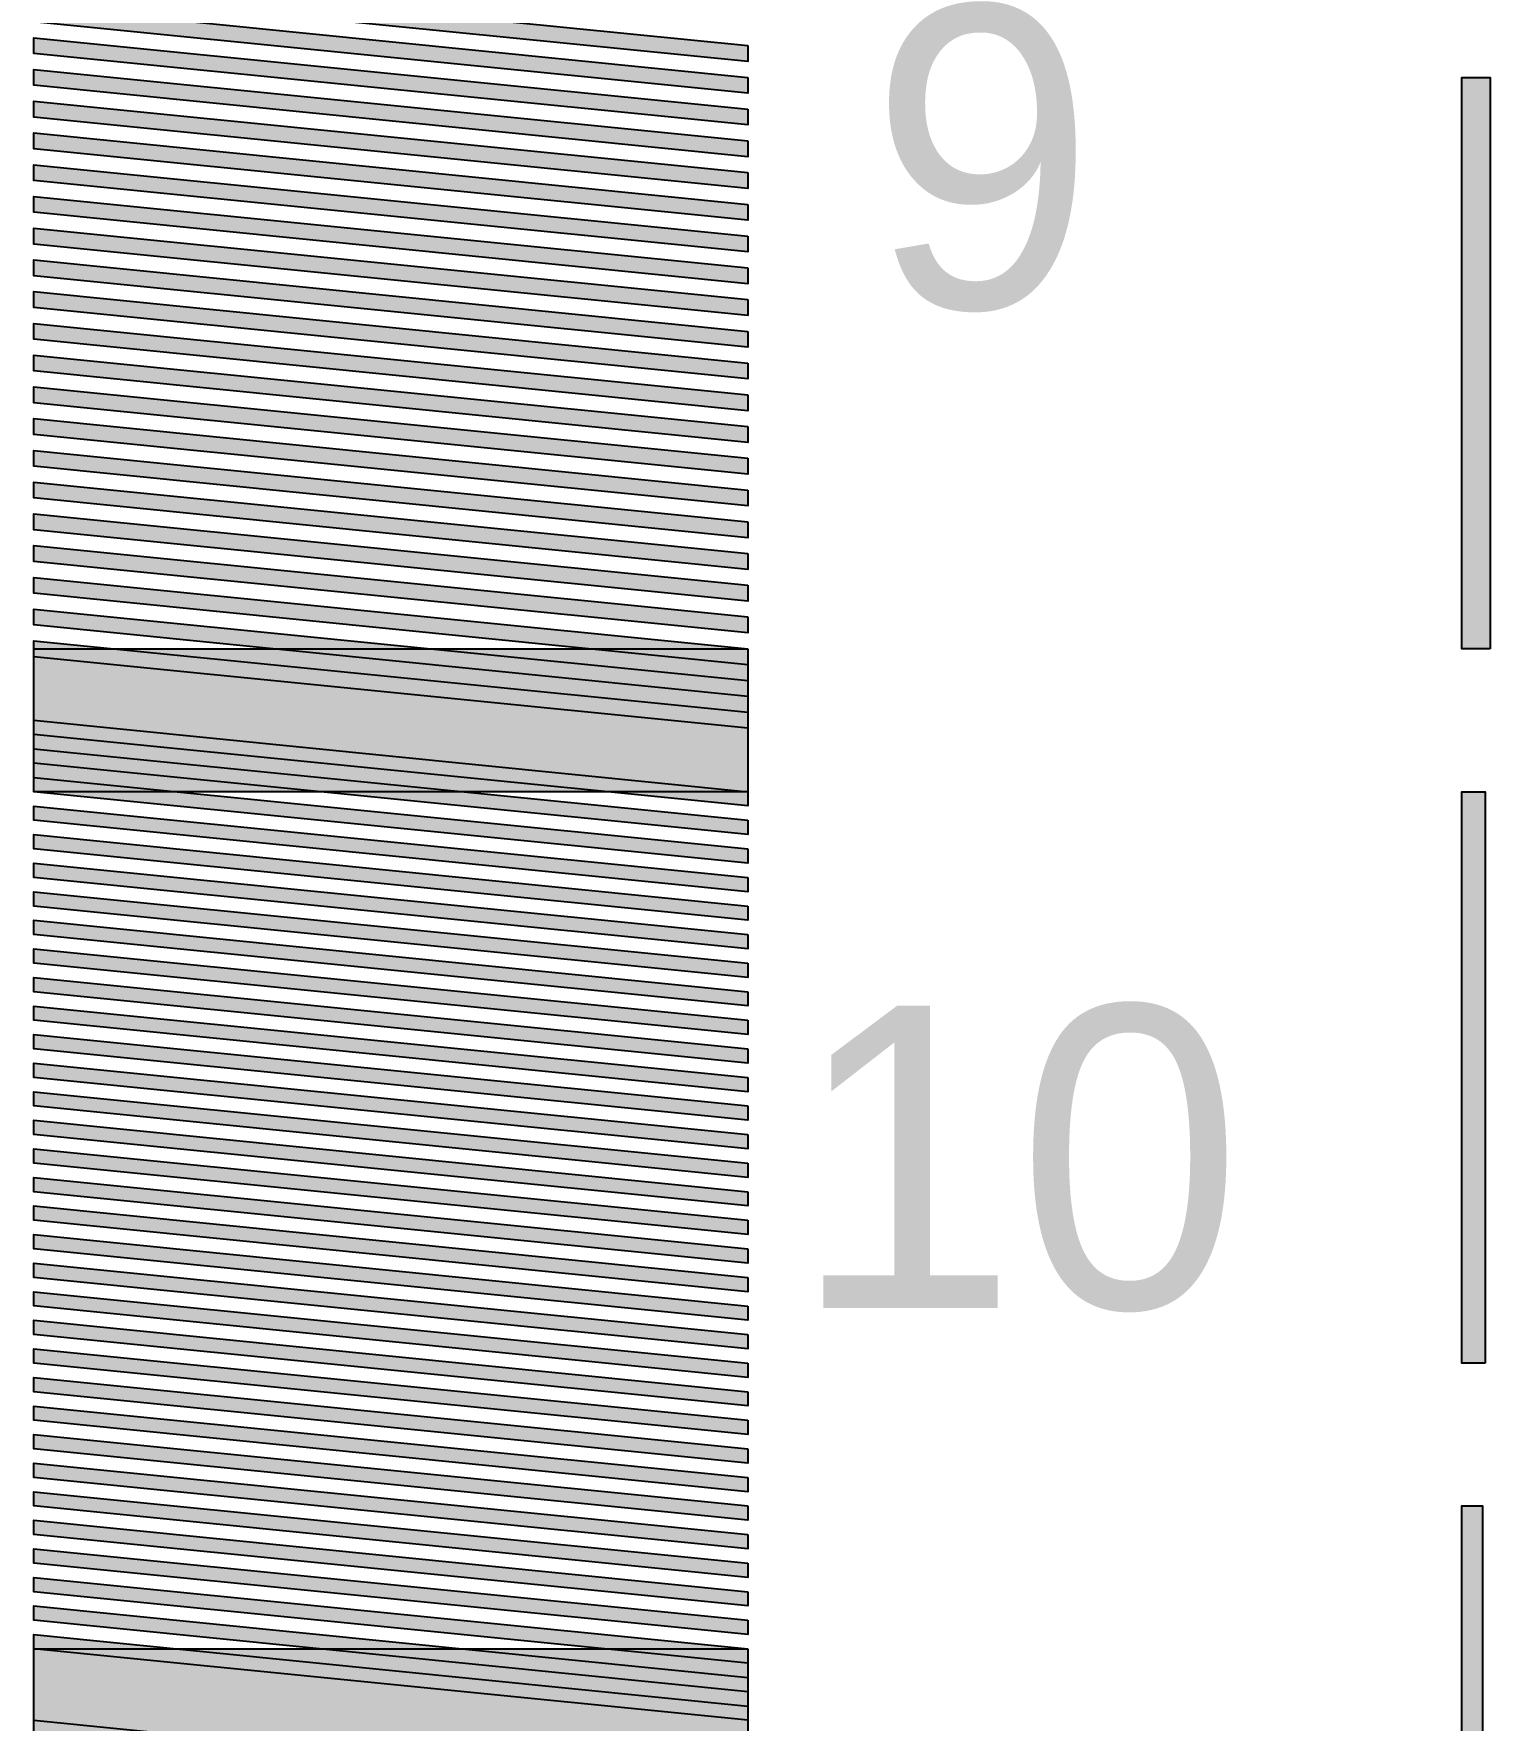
# Model space of a CAD drawing. Header units: millimetres. Extents: x 0 to 420, y 0 to 297.
# Drawn here: x 274.25 to 299.49, y 131.17 to 160.39 of the extents above; entities that cross this region are included whole.
import ezdxf

# ---------------------------------------------------------------- set-up
doc = ezdxf.new("R2010")
doc.units = ezdxf.units.MM
for name, color, linetype in [('CENTER', 7, 'Continuous'), ('LABELS', 7, 'Continuous'), ('PERIPHERY', 7, 'Continuous')]:
    doc.layers.add(name, color=color, linetype=linetype)

msp = doc.modelspace()

# ---------------------------------------------------------------- hatches: boundary and pattern name
at = {"layer": 'CENTER', "true_color": 0x000000}
h = msp.add_hatch(color=7, dxfattribs=at)
h.dxf.hatch_style = 1
h.paths.add_polyline_path([(299.492, 149.738), (298.996, 149.738), (298.996, 159.638), (299.492, 159.638), (299.492, 149.738)])
h = msp.add_hatch(color=7, dxfattribs=at)
h.dxf.hatch_style = 1
h.paths.add_polyline_path([(299.405, 137.363), (298.996, 137.363), (298.996, 147.262), (299.405, 147.262), (299.405, 137.363)])
h = msp.add_hatch(color=7, dxfattribs=at)
h.dxf.hatch_style = 1
h.paths.add_polyline_path([(299.356, 124.988), (298.997, 124.988), (298.997, 134.888), (299.356, 134.888), (299.356, 124.988)])
at = {"layer": 'PERIPHERY', "true_color": 0x000000}
h = msp.add_hatch(color=7, dxfattribs=at)
h.dxf.hatch_style = 1
h.paths.add_polyline_path([(286.622, 160.188), (286.622, 159.913), (274.246, 161.15), (274.246, 161.425), (286.622, 160.188)])
h = msp.add_hatch(color=7, dxfattribs=at)
h.dxf.hatch_style = 1
h.paths.add_polyline_path([(286.622, 159.638), (286.622, 159.363), (274.246, 160.6), (274.246, 160.875), (286.622, 159.638)])
h = msp.add_hatch(color=7, dxfattribs=at)
h.dxf.hatch_style = 1
h.paths.add_polyline_path([(286.622, 159.088), (286.622, 158.813), (274.246, 160.05), (274.246, 160.325), (286.622, 159.088)])
h = msp.add_hatch(color=7, dxfattribs=at)
h.dxf.hatch_style = 1
h.paths.add_polyline_path([(286.622, 158.537), (286.622, 158.263), (274.246, 159.5), (274.246, 159.775), (286.622, 158.537)])
h = msp.add_hatch(color=7, dxfattribs=at)
h.dxf.hatch_style = 1
h.paths.add_polyline_path([(286.622, 157.988), (286.622, 157.713), (274.246, 158.95), (274.246, 159.225), (286.622, 157.988)])
h = msp.add_hatch(color=7, dxfattribs=at)
h.dxf.hatch_style = 1
h.paths.add_polyline_path([(286.622, 157.438), (286.622, 157.163), (274.246, 158.4), (274.246, 158.675), (286.622, 157.438)])
h = msp.add_hatch(color=7, dxfattribs=at)
h.dxf.hatch_style = 1
h.paths.add_polyline_path([(286.622, 156.888), (286.622, 156.613), (274.246, 157.85), (274.246, 158.125), (286.622, 156.888)])
h = msp.add_hatch(color=7, dxfattribs=at)
h.dxf.hatch_style = 1
h.paths.add_polyline_path([(286.622, 156.338), (286.622, 156.063), (274.246, 157.3), (274.246, 157.575), (286.622, 156.338)])
h = msp.add_hatch(color=7, dxfattribs=at)
h.dxf.hatch_style = 1
h.paths.add_polyline_path([(286.622, 155.788), (286.622, 155.513), (274.246, 156.751), (274.246, 157.026), (286.622, 155.788)])
h = msp.add_hatch(color=7, dxfattribs=at)
h.dxf.hatch_style = 1
h.paths.add_polyline_path([(286.622, 155.238), (286.622, 154.963), (274.246, 156.201), (274.246, 156.476), (286.622, 155.238)])
h = msp.add_hatch(color=7, dxfattribs=at)
h.dxf.hatch_style = 1
h.paths.add_polyline_path([(286.622, 154.688), (286.622, 154.413), (274.246, 155.65), (274.246, 155.926), (286.622, 154.688)])
h = msp.add_hatch(color=7, dxfattribs=at)
h.dxf.hatch_style = 1
h.paths.add_polyline_path([(286.622, 154.138), (286.622, 153.863), (274.246, 155.1), (274.246, 155.376), (286.622, 154.138)])
h = msp.add_hatch(color=7, dxfattribs=at)
h.dxf.hatch_style = 1
h.paths.add_polyline_path([(286.622, 153.589), (286.622, 153.314), (274.246, 154.551), (274.246, 154.826), (286.622, 153.589)])
h = msp.add_hatch(color=7, dxfattribs=at)
h.dxf.hatch_style = 1
h.paths.add_polyline_path([(286.622, 153.039), (286.622, 152.763), (274.246, 154.001), (274.246, 154.276), (286.622, 153.039)])
h = msp.add_hatch(color=7, dxfattribs=at)
h.dxf.hatch_style = 1
h.paths.add_polyline_path([(286.622, 152.488), (286.622, 152.213), (274.246, 153.451), (274.246, 153.726), (286.622, 152.488)])
h = msp.add_hatch(color=7, dxfattribs=at)
h.dxf.hatch_style = 1
h.paths.add_polyline_path([(286.622, 151.938), (286.622, 151.663), (274.246, 152.901), (274.246, 153.176), (286.622, 151.938)])
h = msp.add_hatch(color=7, dxfattribs=at)
h.dxf.hatch_style = 1
h.paths.add_polyline_path([(286.622, 151.388), (286.622, 151.113), (274.246, 152.351), (274.246, 152.626), (286.622, 151.388)])
h = msp.add_hatch(color=7, dxfattribs=at)
h.dxf.hatch_style = 1
h.paths.add_polyline_path([(286.622, 150.839), (286.622, 150.564), (274.246, 151.801), (274.246, 152.076), (286.622, 150.839)])
h = msp.add_hatch(color=7, dxfattribs=at)
h.dxf.hatch_style = 1
h.paths.add_polyline_path([(286.622, 150.289), (286.622, 150.014), (274.246, 151.251), (274.246, 151.526), (286.622, 150.289)])
h = msp.add_hatch(color=7, dxfattribs=at)
h.dxf.hatch_style = 1
h.paths.add_polyline_path([(286.622, 149.739), (286.622, 149.463), (274.246, 150.701), (274.246, 150.976), (286.622, 149.739)])
h = msp.add_hatch(color=7, dxfattribs=at)
h.dxf.hatch_style = 1
h.paths.add_polyline_path([(286.622, 149.188), (286.622, 148.913), (274.246, 150.151), (274.246, 150.426), (286.622, 149.188)])
h = msp.add_hatch(color=7, dxfattribs=at)
h.dxf.hatch_style = 1
h.paths.add_polyline_path([(286.622, 148.639), (286.622, 148.364), (274.246, 149.601), (274.246, 149.876), (286.622, 148.639)])
h = msp.add_hatch(color=7, dxfattribs=at)
h.dxf.hatch_style = 1
h.paths.add_polyline_path([(286.622, 149.737), (286.622, 147.262), (274.246, 147.262), (274.246, 149.737), (286.622, 149.737)])
h = msp.add_hatch(color=7, dxfattribs=at)
h.dxf.hatch_style = 1
h.paths.add_polyline_path([(286.622, 147.262), (286.622, 147.015), (274.246, 148.252), (274.246, 148.5), (286.622, 147.262)])
h = msp.add_hatch(color=7, dxfattribs=at)
h.dxf.hatch_style = 1
h.paths.add_polyline_path([(286.622, 146.767), (286.622, 146.52), (274.246, 147.757), (274.246, 148.005), (286.622, 146.767)])
h = msp.add_hatch(color=7, dxfattribs=at)
h.dxf.hatch_style = 1
h.paths.add_polyline_path([(286.622, 146.272), (286.622, 146.025), (274.246, 147.262), (274.246, 147.509), (286.622, 146.272)])
h = msp.add_hatch(color=7, dxfattribs=at)
h.dxf.hatch_style = 1
h.paths.add_polyline_path([(286.622, 145.777), (286.622, 145.53), (274.246, 146.767), (274.246, 147.014), (286.622, 145.777)])
h = msp.add_hatch(color=7, dxfattribs=at)
h.dxf.hatch_style = 1
h.paths.add_polyline_path([(286.622, 145.282), (286.622, 145.035), (274.246, 146.272), (274.246, 146.519), (286.622, 145.282)])
h = msp.add_hatch(color=7, dxfattribs=at)
h.dxf.hatch_style = 1
h.paths.add_polyline_path([(286.622, 144.787), (286.622, 144.54), (274.246, 145.777), (274.246, 146.024), (286.622, 144.787)])
h = msp.add_hatch(color=7, dxfattribs=at)
h.dxf.hatch_style = 1
h.paths.add_polyline_path([(286.622, 144.292), (286.622, 144.045), (274.246, 145.282), (274.246, 145.53), (286.622, 144.292)])
h = msp.add_hatch(color=7, dxfattribs=at)
h.dxf.hatch_style = 1
h.paths.add_polyline_path([(286.622, 143.797), (286.622, 143.55), (274.246, 144.787), (274.246, 145.035), (286.622, 143.797)])
h = msp.add_hatch(color=7, dxfattribs=at)
h.dxf.hatch_style = 1
h.paths.add_polyline_path([(286.622, 143.302), (286.622, 143.055), (274.246, 144.292), (274.246, 144.54), (286.622, 143.302)])
h = msp.add_hatch(color=7, dxfattribs=at)
h.dxf.hatch_style = 1
h.paths.add_polyline_path([(286.622, 142.807), (286.622, 142.56), (274.246, 143.797), (274.246, 144.044), (286.622, 142.807)])
h = msp.add_hatch(color=7, dxfattribs=at)
h.dxf.hatch_style = 1
h.paths.add_polyline_path([(286.622, 142.312), (286.622, 142.065), (274.246, 143.302), (274.246, 143.549), (286.622, 142.312)])
h = msp.add_hatch(color=7, dxfattribs=at)
h.dxf.hatch_style = 1
h.paths.add_polyline_path([(286.622, 141.818), (286.622, 141.57), (274.246, 142.808), (274.246, 143.055), (286.622, 141.818)])
h = msp.add_hatch(color=7, dxfattribs=at)
h.dxf.hatch_style = 1
h.paths.add_polyline_path([(286.622, 141.322), (286.622, 141.075), (274.246, 142.313), (274.246, 142.56), (286.622, 141.322)])
h = msp.add_hatch(color=7, dxfattribs=at)
h.dxf.hatch_style = 1
h.paths.add_polyline_path([(286.622, 140.827), (286.622, 140.58), (274.246, 141.818), (274.246, 142.065), (286.622, 140.827)])
h = msp.add_hatch(color=7, dxfattribs=at)
h.dxf.hatch_style = 1
h.paths.add_polyline_path([(286.622, 140.332), (286.622, 140.085), (274.246, 141.322), (274.246, 141.57), (286.622, 140.332)])
h = msp.add_hatch(color=7, dxfattribs=at)
h.dxf.hatch_style = 1
h.paths.add_polyline_path([(286.622, 139.837), (286.622, 139.59), (274.246, 140.827), (274.246, 141.075), (286.622, 139.837)])
h = msp.add_hatch(color=7, dxfattribs=at)
h.dxf.hatch_style = 1
h.paths.add_polyline_path([(286.622, 139.342), (286.622, 139.095), (274.246, 140.332), (274.246, 140.58), (286.622, 139.342)])
h = msp.add_hatch(color=7, dxfattribs=at)
h.dxf.hatch_style = 1
h.paths.add_polyline_path([(286.622, 138.847), (286.622, 138.6), (274.246, 139.837), (274.246, 140.085), (286.622, 138.847)])
h = msp.add_hatch(color=7, dxfattribs=at)
h.dxf.hatch_style = 1
h.paths.add_polyline_path([(286.622, 138.352), (286.622, 138.105), (274.246, 139.342), (274.246, 139.59), (286.622, 138.352)])
h = msp.add_hatch(color=7, dxfattribs=at)
h.dxf.hatch_style = 1
h.paths.add_polyline_path([(286.622, 137.857), (286.622, 137.609), (274.246, 138.847), (274.246, 139.095), (286.622, 137.857)])
h = msp.add_hatch(color=7, dxfattribs=at)
h.dxf.hatch_style = 1
h.paths.add_polyline_path([(286.622, 137.362), (286.622, 137.115), (274.246, 138.353), (274.246, 138.6), (286.622, 137.362)])
h = msp.add_hatch(color=7, dxfattribs=at)
h.dxf.hatch_style = 1
h.paths.add_polyline_path([(286.622, 136.867), (286.622, 136.62), (274.246, 137.857), (274.246, 138.105), (286.622, 136.867)])
h = msp.add_hatch(color=7, dxfattribs=at)
h.dxf.hatch_style = 1
h.paths.add_polyline_path([(286.622, 136.372), (286.622, 136.125), (274.246, 137.362), (274.246, 137.609), (286.622, 136.372)])
h = msp.add_hatch(color=7, dxfattribs=at)
h.dxf.hatch_style = 1
h.paths.add_polyline_path([(286.622, 135.877), (286.622, 135.63), (274.246, 136.867), (274.246, 137.114), (286.622, 135.877)])
h = msp.add_hatch(color=7, dxfattribs=at)
h.dxf.hatch_style = 1
h.paths.add_polyline_path([(286.622, 135.382), (286.622, 135.135), (274.246, 136.372), (274.246, 136.619), (286.622, 135.382)])
h = msp.add_hatch(color=7, dxfattribs=at)
h.dxf.hatch_style = 1
h.paths.add_polyline_path([(286.622, 134.888), (286.622, 134.64), (274.246, 135.878), (274.246, 136.125), (286.622, 134.888)])
h = msp.add_hatch(color=7, dxfattribs=at)
h.dxf.hatch_style = 1
h.paths.add_polyline_path([(286.622, 134.392), (286.622, 134.145), (274.246, 135.383), (274.246, 135.63), (286.622, 134.392)])
h = msp.add_hatch(color=7, dxfattribs=at)
h.dxf.hatch_style = 1
h.paths.add_polyline_path([(286.622, 133.897), (286.622, 133.65), (274.246, 134.888), (274.246, 135.135), (286.622, 133.897)])
h = msp.add_hatch(color=7, dxfattribs=at)
h.dxf.hatch_style = 1
h.paths.add_polyline_path([(286.622, 133.402), (286.622, 133.155), (274.246, 134.392), (274.246, 134.64), (286.622, 133.402)])
h = msp.add_hatch(color=7, dxfattribs=at)
h.dxf.hatch_style = 1
h.paths.add_polyline_path([(286.622, 132.907), (286.622, 132.66), (274.246, 133.897), (274.246, 134.144), (286.622, 132.907)])
h = msp.add_hatch(color=7, dxfattribs=at)
h.dxf.hatch_style = 1
h.paths.add_polyline_path([(286.622, 132.412), (286.622, 132.165), (274.246, 133.402), (274.246, 133.65), (286.622, 132.412)])
h = msp.add_hatch(color=7, dxfattribs=at)
h.dxf.hatch_style = 1
h.paths.add_polyline_path([(286.622, 131.917), (286.622, 131.67), (274.246, 132.907), (274.246, 133.155), (286.622, 131.917)])
h = msp.add_hatch(color=7, dxfattribs=at)
h.dxf.hatch_style = 1
h.paths.add_polyline_path([(286.622, 131.422), (286.622, 131.175), (274.246, 132.412), (274.246, 132.66), (286.622, 131.422)])
h = msp.add_hatch(color=7, dxfattribs=at)
h.dxf.hatch_style = 1
h.paths.add_polyline_path([(286.622, 132.412), (286.622, 129.937), (274.246, 129.937), (274.246, 132.412), (286.622, 132.412)])
h = msp.add_hatch(color=7, dxfattribs=at)
h.dxf.hatch_style = 1
h.paths.add_polyline_path([(286.622, 129.937), (286.622, 129.628), (274.246, 130.865), (274.246, 131.175), (286.622, 129.937)])

# ---------------------------------------------------------------- linework, layer by layer
at = {"layer": 'CENTER', "color": 250}
for points in [[(299.492, 149.738), (298.996, 149.738), (298.996, 159.638), (299.492, 159.638), (299.492, 149.738)], [(299.405, 137.363), (298.996, 137.363), (298.996, 147.262), (299.405, 147.262), (299.405, 137.363)], [(299.356, 124.988), (298.997, 124.988), (298.997, 134.888), (299.356, 134.888), (299.356, 124.988)]]:
    msp.add_lwpolyline(points, close=True, dxfattribs=at)
at = {"layer": 'CENTER', "color": 250, "true_color": 0x000000}
for points in [[(299.492, 149.738), (299.492, 159.638), (298.996, 159.638)], [(298.996, 159.638), (298.996, 149.738), (299.492, 149.738)], [(299.405, 137.363), (299.405, 147.262), (298.996, 147.262)], [(298.996, 147.262), (298.996, 137.363), (299.405, 137.363)], [(299.356, 124.988), (299.356, 134.888), (298.997, 134.888)], [(298.997, 134.888), (298.997, 124.988), (299.356, 124.988)]]:
    msp.add_solid(points, dxfattribs=at)
at = {"layer": 'PERIPHERY', "color": 250}
for points in [[(286.622, 160.188), (286.622, 159.913), (274.246, 161.15), (274.246, 161.425), (286.622, 160.188)], [(286.622, 159.638), (286.622, 159.363), (274.246, 160.6), (274.246, 160.875), (286.622, 159.638)], [(286.622, 159.088), (286.622, 158.813), (274.246, 160.05), (274.246, 160.325), (286.622, 159.088)], [(286.622, 158.537), (286.622, 158.263), (274.246, 159.5), (274.246, 159.775), (286.622, 158.537)], [(286.622, 157.988), (286.622, 157.713), (274.246, 158.95), (274.246, 159.225), (286.622, 157.988)], [(286.622, 157.438), (286.622, 157.163), (274.246, 158.4), (274.246, 158.675), (286.622, 157.438)], [(286.622, 156.888), (286.622, 156.613), (274.246, 157.85), (274.246, 158.125), (286.622, 156.888)], [(286.622, 156.338), (286.622, 156.063), (274.246, 157.3), (274.246, 157.575), (286.622, 156.338)], [(286.622, 155.788), (286.622, 155.513), (274.246, 156.751), (274.246, 157.026), (286.622, 155.788)], [(286.622, 155.238), (286.622, 154.963), (274.246, 156.201), (274.246, 156.476), (286.622, 155.238)], [(286.622, 154.688), (286.622, 154.413), (274.246, 155.65), (274.246, 155.926), (286.622, 154.688)], [(286.622, 154.138), (286.622, 153.863), (274.246, 155.1), (274.246, 155.376), (286.622, 154.138)], [(286.622, 153.589), (286.622, 153.314), (274.246, 154.551), (274.246, 154.826), (286.622, 153.589)], [(286.622, 153.039), (286.622, 152.763), (274.246, 154.001), (274.246, 154.276), (286.622, 153.039)], [(286.622, 152.488), (286.622, 152.213), (274.246, 153.451), (274.246, 153.726), (286.622, 152.488)], [(286.622, 151.938), (286.622, 151.663), (274.246, 152.901), (274.246, 153.176), (286.622, 151.938)], [(286.622, 151.388), (286.622, 151.113), (274.246, 152.351), (274.246, 152.626), (286.622, 151.388)], [(286.622, 150.839), (286.622, 150.564), (274.246, 151.801), (274.246, 152.076), (286.622, 150.839)], [(286.622, 150.289), (286.622, 150.014), (274.246, 151.251), (274.246, 151.526), (286.622, 150.289)], [(286.622, 149.739), (286.622, 149.463), (274.246, 150.701), (274.246, 150.976), (286.622, 149.739)], [(286.622, 149.188), (286.622, 148.913), (274.246, 150.151), (274.246, 150.426), (286.622, 149.188)], [(286.622, 148.639), (286.622, 148.364), (274.246, 149.601), (274.246, 149.876), (286.622, 148.639)], [(286.622, 149.737), (286.622, 147.262), (274.246, 147.262), (274.246, 149.737), (286.622, 149.737)], [(286.622, 147.262), (286.622, 147.015), (274.246, 148.252), (274.246, 148.5), (286.622, 147.262)], [(286.622, 146.767), (286.622, 146.52), (274.246, 147.757), (274.246, 148.005), (286.622, 146.767)], [(286.622, 146.272), (286.622, 146.025), (274.246, 147.262), (274.246, 147.509), (286.622, 146.272)], [(286.622, 145.777), (286.622, 145.53), (274.246, 146.767), (274.246, 147.014), (286.622, 145.777)], [(286.622, 145.282), (286.622, 145.035), (274.246, 146.272), (274.246, 146.519), (286.622, 145.282)], [(286.622, 144.787), (286.622, 144.54), (274.246, 145.777), (274.246, 146.024), (286.622, 144.787)], [(286.622, 144.292), (286.622, 144.045), (274.246, 145.282), (274.246, 145.53), (286.622, 144.292)], [(286.622, 143.797), (286.622, 143.55), (274.246, 144.787), (274.246, 145.035), (286.622, 143.797)], [(286.622, 143.302), (286.622, 143.055), (274.246, 144.292), (274.246, 144.54), (286.622, 143.302)], [(286.622, 142.807), (286.622, 142.56), (274.246, 143.797), (274.246, 144.044), (286.622, 142.807)], [(286.622, 142.312), (286.622, 142.065), (274.246, 143.302), (274.246, 143.549), (286.622, 142.312)], [(286.622, 141.818), (286.622, 141.57), (274.246, 142.808), (274.246, 143.055), (286.622, 141.818)], [(286.622, 141.322), (286.622, 141.075), (274.246, 142.313), (274.246, 142.56), (286.622, 141.322)], [(286.622, 140.827), (286.622, 140.58), (274.246, 141.818), (274.246, 142.065), (286.622, 140.827)], [(286.622, 140.332), (286.622, 140.085), (274.246, 141.322), (274.246, 141.57), (286.622, 140.332)], [(286.622, 139.837), (286.622, 139.59), (274.246, 140.827), (274.246, 141.075), (286.622, 139.837)], [(286.622, 139.342), (286.622, 139.095), (274.246, 140.332), (274.246, 140.58), (286.622, 139.342)], [(286.622, 138.847), (286.622, 138.6), (274.246, 139.837), (274.246, 140.085), (286.622, 138.847)], [(286.622, 138.352), (286.622, 138.105), (274.246, 139.342), (274.246, 139.59), (286.622, 138.352)], [(286.622, 137.857), (286.622, 137.609), (274.246, 138.847), (274.246, 139.095), (286.622, 137.857)], [(286.622, 137.362), (286.622, 137.115), (274.246, 138.353), (274.246, 138.6), (286.622, 137.362)], [(286.622, 136.867), (286.622, 136.62), (274.246, 137.857), (274.246, 138.105), (286.622, 136.867)], [(286.622, 136.372), (286.622, 136.125), (274.246, 137.362), (274.246, 137.609), (286.622, 136.372)], [(286.622, 135.877), (286.622, 135.63), (274.246, 136.867), (274.246, 137.114), (286.622, 135.877)], [(286.622, 135.382), (286.622, 135.135), (274.246, 136.372), (274.246, 136.619), (286.622, 135.382)], [(286.622, 134.888), (286.622, 134.64), (274.246, 135.878), (274.246, 136.125), (286.622, 134.888)], [(286.622, 134.392), (286.622, 134.145), (274.246, 135.383), (274.246, 135.63), (286.622, 134.392)], [(286.622, 133.897), (286.622, 133.65), (274.246, 134.888), (274.246, 135.135), (286.622, 133.897)], [(286.622, 133.402), (286.622, 133.155), (274.246, 134.392), (274.246, 134.64), (286.622, 133.402)], [(286.622, 132.907), (286.622, 132.66), (274.246, 133.897), (274.246, 134.144), (286.622, 132.907)], [(286.622, 132.412), (286.622, 132.165), (274.246, 133.402), (274.246, 133.65), (286.622, 132.412)], [(286.622, 131.917), (286.622, 131.67), (274.246, 132.907), (274.246, 133.155), (286.622, 131.917)], [(286.622, 131.422), (286.622, 131.175), (274.246, 132.412), (274.246, 132.66), (286.622, 131.422)], [(286.622, 132.412), (286.622, 129.937), (274.246, 129.937), (274.246, 132.412), (286.622, 132.412)], [(286.622, 129.937), (286.622, 129.628), (274.246, 130.865), (274.246, 131.175), (286.622, 129.937)]]:
    msp.add_lwpolyline(points, close=True, dxfattribs=at)
at = {"layer": 'PERIPHERY', "color": 250, "true_color": 0x000000}
for points in [[(286.622, 160.188), (274.246, 161.425), (274.246, 161.15)], [(274.246, 161.15), (286.622, 159.913), (286.622, 160.188)], [(286.622, 159.638), (274.246, 160.875), (274.246, 160.6)], [(274.246, 160.6), (286.622, 159.363), (286.622, 159.638)], [(286.622, 159.088), (274.246, 160.325), (274.246, 160.05)], [(274.246, 160.05), (286.622, 158.813), (286.622, 159.088)], [(286.622, 158.537), (274.246, 159.775), (274.246, 159.5)], [(274.246, 159.5), (286.622, 158.263), (286.622, 158.537)], [(286.622, 157.988), (274.246, 159.225), (274.246, 158.95)], [(274.246, 158.95), (286.622, 157.713), (286.622, 157.988)], [(286.622, 157.438), (274.246, 158.675), (274.246, 158.4)], [(274.246, 158.4), (286.622, 157.163), (286.622, 157.438)], [(286.622, 156.888), (274.246, 158.125), (274.246, 157.85)], [(274.246, 157.85), (286.622, 156.613), (286.622, 156.888)], [(286.622, 156.338), (274.246, 157.575), (274.246, 157.3)], [(274.246, 157.3), (286.622, 156.063), (286.622, 156.338)], [(286.622, 155.788), (274.246, 157.026), (274.246, 156.751)], [(274.246, 156.751), (286.622, 155.513), (286.622, 155.788)], [(286.622, 155.238), (274.246, 156.476), (274.246, 156.201)], [(274.246, 156.201), (286.622, 154.963), (286.622, 155.238)], [(286.622, 154.688), (274.246, 155.926), (274.246, 155.65)], [(274.246, 155.65), (286.622, 154.413), (286.622, 154.688)], [(286.622, 154.138), (274.246, 155.376), (274.246, 155.1)], [(274.246, 155.1), (286.622, 153.863), (286.622, 154.138)], [(286.622, 153.589), (274.246, 154.826), (274.246, 154.551)], [(274.246, 154.551), (286.622, 153.314), (286.622, 153.589)], [(286.622, 153.039), (274.246, 154.276), (274.246, 154.001)], [(274.246, 154.001), (286.622, 152.763), (286.622, 153.039)], [(286.622, 152.488), (274.246, 153.726), (274.246, 153.451)], [(274.246, 153.451), (286.622, 152.213), (286.622, 152.488)], [(286.622, 151.938), (274.246, 153.176), (274.246, 152.901)], [(274.246, 152.901), (286.622, 151.663), (286.622, 151.938)], [(286.622, 151.388), (274.246, 152.626), (274.246, 152.351)], [(274.246, 152.351), (286.622, 151.113), (286.622, 151.388)], [(286.622, 150.839), (274.246, 152.076), (274.246, 151.801)], [(274.246, 151.801), (286.622, 150.564), (286.622, 150.839)], [(286.622, 150.289), (274.246, 151.526), (274.246, 151.251)], [(274.246, 151.251), (286.622, 150.014), (286.622, 150.289)], [(286.622, 149.739), (274.246, 150.976), (274.246, 150.701)], [(274.246, 150.701), (286.622, 149.463), (286.622, 149.739)], [(286.622, 149.188), (274.246, 150.426), (274.246, 150.151)], [(274.246, 150.151), (286.622, 148.913), (286.622, 149.188)], [(286.622, 148.639), (274.246, 149.876), (274.246, 149.601)], [(286.622, 149.737), (274.246, 149.737), (274.246, 147.262)], [(274.246, 147.262), (286.622, 147.262), (286.622, 149.737)], [(274.246, 149.601), (286.622, 148.364), (286.622, 148.639)], [(286.622, 147.262), (274.246, 148.5), (274.246, 148.252)], [(274.246, 148.252), (286.622, 147.015), (286.622, 147.262)], [(286.622, 146.767), (274.246, 148.005), (274.246, 147.757)], [(274.246, 147.757), (286.622, 146.52), (286.622, 146.767)], [(286.622, 146.272), (274.246, 147.509), (274.246, 147.262)], [(274.246, 147.262), (286.622, 146.025), (286.622, 146.272)], [(286.622, 145.777), (274.246, 147.014), (274.246, 146.767)], [(274.246, 146.767), (286.622, 145.53), (286.622, 145.777)], [(286.622, 145.282), (274.246, 146.519), (274.246, 146.272)], [(274.246, 146.272), (286.622, 145.035), (286.622, 145.282)], [(286.622, 144.787), (274.246, 146.024), (274.246, 145.777)], [(274.246, 145.777), (286.622, 144.54), (286.622, 144.787)], [(286.622, 144.292), (274.246, 145.53), (274.246, 145.282)], [(274.246, 145.282), (286.622, 144.045), (286.622, 144.292)], [(286.622, 143.797), (274.246, 145.035), (274.246, 144.787)], [(274.246, 144.787), (286.622, 143.55), (286.622, 143.797)], [(286.622, 143.302), (274.246, 144.54), (274.246, 144.292)], [(274.246, 144.292), (286.622, 143.055), (286.622, 143.302)], [(286.622, 142.807), (274.246, 144.044), (274.246, 143.797)], [(274.246, 143.797), (286.622, 142.56), (286.622, 142.807)], [(286.622, 142.312), (274.246, 143.549), (274.246, 143.302)], [(274.246, 143.302), (286.622, 142.065), (286.622, 142.312)], [(286.622, 141.818), (274.246, 143.055), (274.246, 142.808)], [(274.246, 142.808), (286.622, 141.57), (286.622, 141.818)], [(286.622, 141.322), (274.246, 142.56), (274.246, 142.313)], [(274.246, 142.313), (286.622, 141.075), (286.622, 141.322)], [(286.622, 140.827), (274.246, 142.065), (274.246, 141.818)], [(274.246, 141.818), (286.622, 140.58), (286.622, 140.827)], [(286.622, 140.332), (274.246, 141.57), (274.246, 141.322)], [(274.246, 141.322), (286.622, 140.085), (286.622, 140.332)], [(286.622, 139.837), (274.246, 141.075), (274.246, 140.827)], [(274.246, 140.827), (286.622, 139.59), (286.622, 139.837)], [(286.622, 139.342), (274.246, 140.58), (274.246, 140.332)], [(274.246, 140.332), (286.622, 139.095), (286.622, 139.342)], [(286.622, 138.847), (274.246, 140.085), (274.246, 139.837)], [(274.246, 139.837), (286.622, 138.6), (286.622, 138.847)], [(286.622, 138.352), (274.246, 139.59), (274.246, 139.342)], [(274.246, 139.342), (286.622, 138.105), (286.622, 138.352)], [(286.622, 137.857), (274.246, 139.095), (274.246, 138.847)], [(274.246, 138.847), (286.622, 137.609), (286.622, 137.857)], [(286.622, 137.362), (274.246, 138.6), (274.246, 138.353)], [(274.246, 138.353), (286.622, 137.115), (286.622, 137.362)], [(286.622, 136.867), (274.246, 138.105), (274.246, 137.857)], [(274.246, 137.857), (286.622, 136.62), (286.622, 136.867)], [(286.622, 136.372), (274.246, 137.609), (274.246, 137.362)], [(274.246, 137.362), (286.622, 136.125), (286.622, 136.372)], [(286.622, 135.877), (274.246, 137.114), (274.246, 136.867)], [(274.246, 136.867), (286.622, 135.63), (286.622, 135.877)], [(286.622, 135.382), (274.246, 136.619), (274.246, 136.372)], [(274.246, 136.372), (286.622, 135.135), (286.622, 135.382)], [(286.622, 134.888), (274.246, 136.125), (274.246, 135.878)], [(274.246, 135.878), (286.622, 134.64), (286.622, 134.888)], [(286.622, 134.392), (274.246, 135.63), (274.246, 135.383)], [(274.246, 135.383), (286.622, 134.145), (286.622, 134.392)], [(286.622, 133.897), (274.246, 135.135), (274.246, 134.888)], [(274.246, 134.888), (286.622, 133.65), (286.622, 133.897)], [(286.622, 133.402), (274.246, 134.64), (274.246, 134.392)], [(274.246, 134.392), (286.622, 133.155), (286.622, 133.402)], [(286.622, 132.907), (274.246, 134.144), (274.246, 133.897)], [(274.246, 133.897), (286.622, 132.66), (286.622, 132.907)], [(286.622, 132.412), (274.246, 133.65), (274.246, 133.402)], [(274.246, 133.402), (286.622, 132.165), (286.622, 132.412)], [(286.622, 131.917), (274.246, 133.155), (274.246, 132.907)], [(274.246, 132.907), (286.622, 131.67), (286.622, 131.917)], [(286.622, 131.422), (274.246, 132.66), (274.246, 132.412)], [(286.622, 132.412), (274.246, 132.412), (274.246, 129.937)], [(274.246, 129.937), (286.622, 129.937), (286.622, 132.412)], [(274.246, 132.412), (286.622, 131.175), (286.622, 131.422)], [(286.622, 129.937), (274.246, 131.175), (274.246, 130.865)]]:
    msp.add_solid(points, dxfattribs=at)

# ---------------------------------------------------------------- texts
at = {"layer": 'LABELS', "color": 250}
for s, height, p in [('9', 5.239, (288.742, 155.641)), ('10', 5.2388, (287.398, 138.316))]:
    msp.add_text(s, height=height, dxfattribs=at).set_placement(p)

doc.saveas('drawing.dxf')
